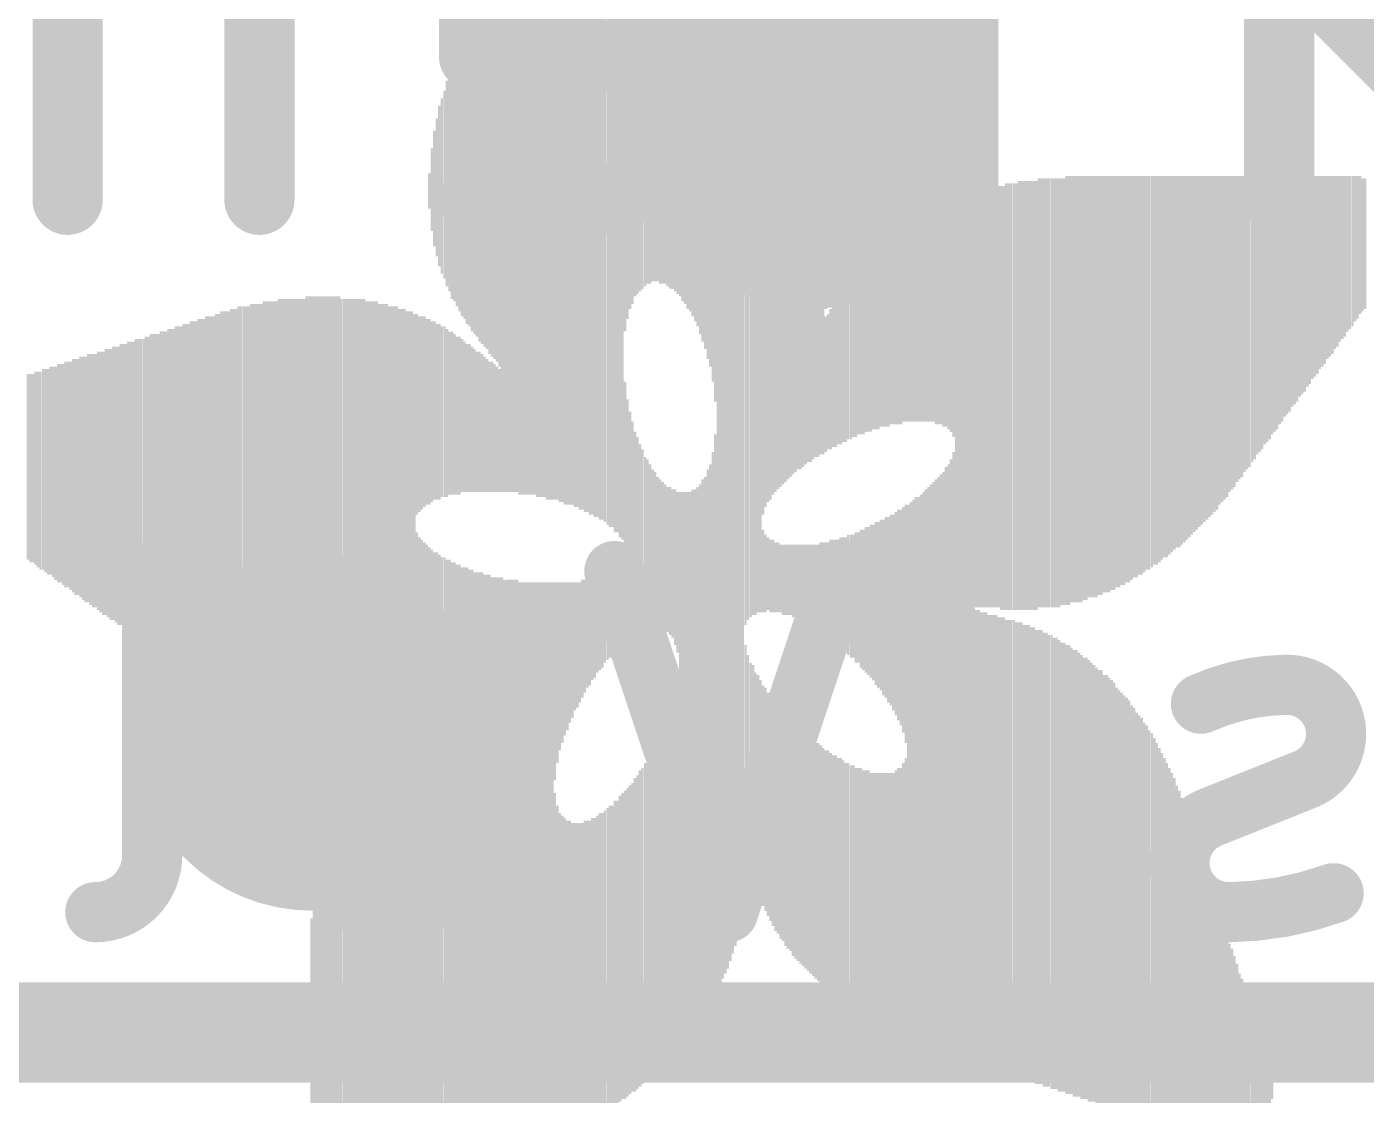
# Model space of a CAD drawing. Extents: x -0.1 to 23, y -0.1 to 23.
# Drawn here: x 15.281 to 18.672, y 10.89 to 13.595 of the extents above; entities that cross this region are included whole.
import ezdxf

# ---------------------------------------------------------------- set-up
doc = ezdxf.new("R2010")
doc.units = 0
for name, color, linetype in [('1', 12, 'CONTINUOUS'), ('16', 5, 'CONTINUOUS'), ('18', 110, 'CONTINUOUS'), ('21', 40, 'CONTINUOUS'), ('22', 6, 'CONTINUOUS')]:
    doc.layers.add(name, color=color, linetype=linetype)

# ---------------------------------------------------------------- blocks, each defined once
blk = doc.blocks.new('RECT')
blk.add_solid([(-0.5, -0.5), (0.5, -0.5), (-0.5, 0.5), (0.5, 0.5)])
blk = doc.blocks.new('ROUNDV')
at = {"const_width": 0.5}
blk.add_lwpolyline([(0, -0.25, 1), (0, 0.25, 1), (0, -0.25)], format="xyb", dxfattribs=at)

msp = doc.modelspace()

# ---------------------------------------------------------------- linework, layer by layer
at = {"layer": '1', "const_width": 0.254}
msp.add_lwpolyline([(11.938, 11.049), (22.733, 11.049)], dxfattribs=at)
at = {"layer": '16'}
for points, const_width in [([(20.32, 12.7), (13.97, 19.05)], 1.27), ([(11.938, 11.049), (22.733, 11.049)], 0.254)]:
    msp.add_lwpolyline(points, dxfattribs=dict(at, const_width=const_width))
at = {"layer": '22'}
for points, const_width in [([(15.8702, 13.1572), (15.8702, 13.8853)], 0.1778), ([(17.6518, 13.1572), (17.6518, 13.8853)], 0.1778), ([(18.4519, 13.1572), (18.4519, 13.8853)], 0.1778), ([(15.3848, 13.7033), (15.3848, 13.1572)], 0.1778), ([(16.4135, 13.6426), (16.4135, 13.5213)], 0.1778), ([(16.8989, 13.3392), (16.8989, 13.6426)], 0.1778), ([(16.4135, 13.5213), (16.8989, 13.5213)], 0.1778), ([(16.4135, 13.1572), (16.7169, 13.1572)], 0.1778), ([(15.5988, 12.2174), (15.5988, 11.4977)], 0.1524), ([(17.0567, 11.3538), (16.7688, 12.2174)], 0.1524), ([(17.3446, 12.2174), (17.0567, 11.3538)], 0.1524), ([(16.0113, 11.7376), (16.0113, 11.5457)], 0.1524), ([(16.3952, 11.5457), (16.3952, 11.7376)], 0.1524), ([(18.2779, 11.5937), (18.5177, 11.6896)], 0.1524)]:
    msp.add_lwpolyline(points, dxfattribs=dict(at, const_width=const_width))
for points, const_width in [([(16.8989, 13.6426, 1), (16.4135, 13.6426)], 0.1778), ([(16.369, 13.6426, 1), (16.4579, 13.6426)], 0.0889), ([(16.8545, 13.6426, 1), (16.9434, 13.6426)], 0.0889), ([(16.4135, 13.5657, 1), (16.4135, 13.4768)], 0.0889), ([(16.8989, 13.4768, 1), (16.8989, 13.5657)], 0.0889), ([(16.369, 13.5213, 1), (16.4579, 13.5213)], 0.0889), ([(16.7169, 13.1572, 0.4142), (16.8989, 13.3392)], 0.1778), ([(16.9434, 13.3392, 1), (16.8545, 13.3392)], 0.0889), ([(16.8545, 13.3392, 1), (16.9434, 13.3392)], 0.0889), ([(16.4135, 13.2017, 1), (16.4135, 13.1128)], 0.0889), ([(16.7169, 13.2017, 1), (16.7169, 13.1128)], 0.0889), ([(16.7169, 13.1128, 1), (16.7169, 13.2017)], 0.0889), ([(15.3403, 13.1572, 1), (15.4292, 13.1572)], 0.0889), ([(15.8258, 13.1572, 1), (15.9147, 13.1572)], 0.0889), ([(17.6073, 13.1572, 1), (17.6962, 13.1572)], 0.0889), ([(18.4074, 13.1572, 1), (18.4963, 13.1572)], 0.0889), ([(15.6369, 12.2174, 1), (15.5607, 12.2174)], 0.0762), ([(16.805, 12.2294, 1), (16.7327, 12.2054)], 0.0762), ([(17.3807, 12.2054, 1), (17.3084, 12.2294)], 0.0762), ([(16.3952, 11.7376, 1), (16.0113, 11.7376)], 0.1524), ([(18.4698, 11.9295, 0.1025), (18.2539, 11.8816)], 0.1524), ([(18.4692, 11.9676, 1), (18.4703, 11.8914)], 0.0762), ([(18.5177, 11.6896, 0.8318), (18.4698, 11.9295)], 0.1524), ([(18.4703, 11.8914, 1), (18.4692, 11.9676)], 0.0762), ([(18.2382, 11.9163, 1), (18.2695, 11.8468)], 0.0762), ([(16.0494, 11.7376, 1), (15.9732, 11.7376)], 0.0762), ([(16.4333, 11.7376, 1), (16.3571, 11.7376)], 0.0762), ([(15.9732, 11.7376, 1), (16.0494, 11.7376)], 0.0762), ([(16.3571, 11.7376, 1), (16.4333, 11.7376)], 0.0762), ([(18.5036, 11.725, 1), (18.5319, 11.6543)], 0.0762), ([(18.5319, 11.6543, 1), (18.5036, 11.725)], 0.0762), ([(18.2779, 11.5937, 0.8318), (18.3258, 11.3538)], 0.1524), ([(18.2637, 11.6291, 1), (18.292, 11.5583)], 0.0762), ([(18.292, 11.5583, 1), (18.2637, 11.6291)], 0.0762), ([(16.0113, 11.5457, 1), (16.3952, 11.5457)], 0.1524), ([(16.0494, 11.5457, 1), (15.9732, 11.5457)], 0.0762), ([(16.4333, 11.5457, 1), (16.3571, 11.5457)], 0.0762), ([(15.4549, 11.3538, 0.4142), (15.5988, 11.4977)], 0.1524), ([(15.6369, 11.4977, 1), (15.5607, 11.4977)], 0.0762), ([(15.9732, 11.5457, 1), (16.0494, 11.5457)], 0.0762), ([(16.3571, 11.5457, 1), (16.4333, 11.5457)], 0.0762), ([(15.5607, 11.4977, 1), (15.6369, 11.4977)], 0.0762), ([(18.3258, 11.3538, 0.083), (18.5897, 11.4018)], 0.1524), ([(18.6026, 11.3659, 1), (18.5768, 11.4376)], 0.0762), ([(15.4549, 11.3919, 1), (15.4549, 11.3157)], 0.0762), ([(18.3253, 11.3919, 1), (18.3264, 11.3157)], 0.0762), ([(18.3264, 11.3157, 1), (18.3253, 11.3919)], 0.0762), ([(17.0205, 11.3658, 1), (17.0928, 11.3418)], 0.0762), ([(17.0205, 11.3418, 1), (17.0928, 11.3658)], 0.0762)]:
    msp.add_lwpolyline(points, format="xyb", dxfattribs=dict(at, const_width=const_width))

# ---------------------------------------------------------------- block references
at = {"layer": '18', "xscale": 0.9064, "yscale": 0.9064}
for p in [(17.272, 13.335), (17.272, 13.335), (16.002, 11.811), (16.002, 11.811)]:
    msp.add_blockref('ROUNDV', p, dxfattribs=at)
at = {"layer": '21', "rotation": 90}
for p, xscale, yscale in [((16.6561, 13.2969), 1.8224, 0.0063), ((16.6624, 13.2969), 1.8224, 0.0064), ((16.6687, 13.2937), 1.8288, 0.0063), ((16.6751, 13.2937), 1.8288, 0.0064), ((16.6815, 13.2906), 1.8351, 0.0063), ((16.6878, 13.2906), 1.8351, 0.0064), ((16.6942, 13.2873), 1.8415, 0.0063), ((16.7005, 13.2873), 1.8415, 0.0064), ((16.7068, 13.2842), 1.8478, 0.0063), ((16.7132, 13.2842), 1.8478, 0.0064), ((16.7196, 13.281), 1.8542, 0.0063), ((16.7259, 13.281), 1.8542, 0.0064), ((16.5925, 13.2906), 1.7717, 0.0063), ((16.5989, 13.2906), 1.7843, 0.0064), ((16.6053, 13.2906), 1.7843, 0.0063), ((16.6116, 13.2938), 1.7907, 0.0064), ((16.618, 13.2969), 1.797, 0.0063), ((16.6243, 13.2969), 1.797, 0.0064), ((16.6306, 13.2937), 1.8034, 0.0063), ((16.637, 13.2969), 1.8098, 0.0064), ((16.6434, 13.2938), 1.8161, 0.0063), ((16.6497, 13.2938), 1.8161, 0.0064), ((16.7323, 13.2747), 1.8542, 0.0063), ((16.7386, 13.2747), 1.8542, 0.0064), ((16.7449, 13.2683), 1.8542, 0.0063), ((16.7513, 13.2652), 1.8605, 0.0064), ((16.7577, 13.2588), 1.8606, 0.0063), ((16.764, 13.2588), 1.8606, 0.0064), ((16.7704, 13.2492), 1.8669, 0.0063), ((16.7767, 13.2461), 1.8606, 0.0064), ((16.5735, 13.2747), 1.7399, 0.0064), ((16.5799, 13.281), 1.7526, 0.0063), ((16.5862, 13.2842), 1.759, 0.0064), ((16.783, 13.2366), 1.8669, 0.0063), ((16.7894, 13.2302), 1.8669, 0.0064), ((16.7958, 13.4906), 1.3335, 0.0063), ((16.8021, 13.5033), 1.2954, 0.0064), ((16.5544, 13.2588), 1.6954, 0.0063), ((16.5608, 13.2683), 1.7145, 0.0064), ((16.5672, 13.2747), 1.7272, 0.0063), ((16.8085, 13.5097), 1.2573, 0.0063), ((16.8148, 13.5128), 1.2382, 0.0064), ((16.8211, 13.5191), 1.2129, 0.0063), ((16.8275, 13.516), 1.1938, 0.0064), ((16.8339, 13.516), 1.1811, 0.0063), ((16.5418, 13.243), 1.6637, 0.0063), ((16.5481, 13.2525), 1.6827, 0.0064), ((16.8402, 13.516), 1.1684, 0.0064), ((16.8466, 13.5128), 1.1494, 0.0063), ((16.8529, 13.5128), 1.1366, 0.0064), ((16.8592, 13.5097), 1.1303, 0.0063), ((16.5354, 13.2334), 1.6446, 0.0064), ((16.8656, 13.5065), 1.1113, 0.0064), ((16.872, 13.5033), 1.1049, 0.0063), ((16.8783, 13.4969), 1.0922, 0.0064), ((16.5227, 13.2175), 1.6002, 0.0064), ((16.5291, 13.2207), 1.6192, 0.0063), ((16.8847, 13.4906), 1.0922, 0.0063), ((16.891, 13.4874), 1.0858, 0.0064), ((16.8973, 13.4811), 1.0731, 0.0063), ((16.9037, 13.4747), 1.0732, 0.0064), ((16.9101, 13.4684), 1.0731, 0.0063), ((16.51, 13.1953), 1.5558, 0.0064), ((16.5163, 13.2048), 1.5748, 0.0063), ((16.9164, 13.462), 1.0604, 0.0064), ((16.9228, 13.4557), 1.0605, 0.0063), ((16.9291, 13.4462), 1.0541, 0.0064), ((16.5037, 13.1858), 1.5367, 0.0063), ((16.9354, 13.4398), 1.0541, 0.0063), ((16.9418, 13.4303), 1.0605, 0.0064), ((16.9482, 13.4207), 1.0541, 0.0063), ((16.9545, 13.4112), 1.0604, 0.0064), ((16.491, 13.1636), 1.4923, 0.0063), ((16.4973, 13.1763), 1.5177, 0.0064), ((16.9609, 13.4017), 1.0541, 0.0063), ((16.9672, 13.3922), 1.0605, 0.0064), ((16.9735, 13.3795), 1.0605, 0.0063), ((16.9799, 13.3699), 1.0668, 0.0064), ((16.4782, 13.3064), 1.143, 0.0063), ((16.4846, 13.1572), 1.4796, 0.0064), ((16.9863, 13.3573), 1.0795, 0.0063), ((16.9926, 13.3414), 1.0859, 0.0064), ((16.999, 13.3287), 1.0985, 0.0063), ((17.0053, 13.3128), 1.1176, 0.0064), ((16.4656, 13.2969), 1.0858, 0.0063), ((16.4719, 13.3001), 1.1049, 0.0064), ((17.0116, 13.2969), 1.124, 0.0063), ((17.018, 13.2747), 1.1557, 0.0064), ((17.0244, 13.2461), 1.2002, 0.0063), ((16.4592, 13.2873), 1.0541, 0.0064), ((17.0307, 12.4968), 2.6734, 0.0064), ((17.0371, 12.4968), 2.6606, 0.0063), ((17.0434, 12.5), 2.6289, 0.0064), ((17.0497, 12.5031), 2.6099, 0.0063), ((16.4465, 13.2779), 0.9969, 0.0064), ((16.4529, 13.2811), 1.0287, 0.0063), ((17.0561, 12.5031), 2.5845, 0.0064), ((17.0625, 12.5095), 2.559, 0.0063), ((17.0688, 12.5159), 2.5337, 0.0064), ((17.0752, 12.5191), 2.5019, 0.0063), ((16.4401, 13.2715), 0.9716, 0.0063), ((17.0815, 12.5286), 2.4701, 0.0064), ((17.0878, 12.5445), 2.4257, 0.0063), ((17.0942, 12.6397), 2.2098, 0.0064), ((17.1006, 12.9096), 1.6573, 0.0063), ((16.4275, 13.2588), 0.9208, 0.0063), ((16.4338, 13.262), 0.9398, 0.0064), ((17.1069, 12.9128), 1.6383, 0.0064), ((17.1133, 12.9096), 1.6193, 0.0063), ((17.1196, 12.9096), 1.6065, 0.0064), ((17.1259, 12.9032), 1.5938, 0.0063), ((16.4148, 13.2461), 0.8572, 0.0063), ((16.4211, 13.2525), 0.8827, 0.0064), ((17.1323, 12.9032), 1.5812, 0.0064), ((17.1387, 12.8969), 1.5685, 0.0063), ((17.145, 13.0175), 1.3144, 0.0064), ((17.1514, 13.0239), 1.2891, 0.0063), ((16.402, 13.2366), 0.8001, 0.0063), ((16.4084, 13.2398), 0.8319, 0.0064), ((17.1577, 13.0239), 1.2637, 0.0064), ((17.164, 13.0239), 1.2509, 0.0063), ((17.1704, 13.0271), 1.2319, 0.0064), ((16.3957, 13.2302), 0.7747, 0.0064), ((17.1768, 13.0239), 1.2129, 0.0063), ((17.1831, 13.0239), 1.2001, 0.0064), ((17.1895, 13.0239), 1.1875, 0.0063), ((17.1958, 13.0207), 1.1684, 0.0064), ((17.2021, 13.0206), 1.1557, 0.0063), ((16.383, 13.2207), 0.7176, 0.0064), ((16.3894, 13.2239), 0.7366, 0.0063), ((17.2085, 13.0175), 1.1366, 0.0064), ((17.2149, 13.0175), 1.124, 0.0063), ((17.2212, 13.0144), 1.1049, 0.0064), ((16.3703, 13.2111), 0.6477, 0.0064), ((16.3767, 13.2144), 0.6795, 0.0063), ((17.2276, 13.0143), 1.0922, 0.0063), ((17.2339, 13.0112), 1.0731, 0.0064), ((17.2402, 13.008), 1.0668, 0.0063), ((16.3576, 13.2017), 0.5905, 0.0064), ((16.3639, 13.208), 0.616, 0.0063), ((17.2466, 13.0048), 1.0478, 0.0064), ((17.253, 13.0048), 1.035, 0.0063), ((17.2593, 13.0016), 1.016, 0.0064), ((17.2657, 12.9953), 1.0033, 0.0063), ((16.3513, 13.1985), 0.5461, 0.0063), ((17.272, 12.9921), 0.9842, 0.0064), ((17.2783, 12.9889), 0.9652, 0.0063), ((17.2847, 12.9858), 0.9589, 0.0064), ((16.3386, 13.1953), 0.4762, 0.0063), ((16.3449, 13.1985), 0.5207, 0.0064), ((17.2911, 12.9794), 0.9334, 0.0063), ((17.2974, 12.9731), 0.9207, 0.0064), ((16.3258, 13.1921), 0.4064, 0.0063), ((16.3322, 13.1921), 0.4445, 0.0064), ((17.3038, 13.1509), 0.5397, 0.0063), ((17.3101, 13.1509), 0.5143, 0.0064), ((16.3195, 13.189), 0.3493, 0.0064), ((17.3164, 13.1477), 0.4826, 0.0063), ((17.3228, 13.1509), 0.4509, 0.0064), ((16.3132, 13.1858), 0.2921, 0.0063), ((17.3292, 13.1509), 0.4127, 0.0063), ((17.3355, 13.1509), 0.3747, 0.0064), ((17.3419, 13.1509), 0.3365, 0.0063), ((17.3482, 13.1477), 0.2921, 0.0064), ((16.3068, 13.1826), 0.2096, 0.0064), ((17.3545, 13.1445), 0.235, 0.0063), ((16.3005, 13.1795), 0.0889, 0.0063), ((17.3609, 13.1445), 0.1588, 0.0064), ((17.7292, 12.6587), 1.0668, 0.0064), ((17.7355, 12.6587), 1.0668, 0.0063), ((17.7419, 12.6587), 1.0668, 0.0064), ((17.7483, 12.6555), 1.0731, 0.0063), ((17.7546, 12.6555), 1.0731, 0.0064), ((17.761, 12.6588), 1.0795, 0.0063), ((17.7673, 12.6588), 1.0795, 0.0064), ((17.7736, 12.6588), 1.0795, 0.0063), ((17.78, 12.6588), 1.0795, 0.0064), ((17.7864, 12.6588), 1.0795, 0.0063), ((17.7927, 12.6619), 1.0858, 0.0064), ((17.7991, 12.6619), 1.0858, 0.0063), ((17.8054, 12.6619), 1.0858, 0.0064), ((17.8117, 12.6619), 1.0858, 0.0063), ((17.8181, 12.6619), 1.0858, 0.0064), ((17.8245, 12.6619), 1.0858, 0.0063), ((17.8308, 12.6619), 1.0858, 0.0064), ((17.8372, 12.6619), 1.0858, 0.0063), ((17.8435, 12.6683), 1.0859, 0.0064), ((17.8498, 12.6683), 1.0859, 0.0063), ((17.8562, 12.6683), 1.0859, 0.0064), ((17.8626, 12.6683), 1.0859, 0.0063), ((17.8689, 12.6683), 1.0859, 0.0064), ((17.8753, 12.6683), 1.0859, 0.0063), ((17.8816, 12.6683), 1.0859, 0.0064), ((17.888, 12.6683), 1.0859, 0.0063), ((17.8943, 12.6683), 1.0859, 0.0064), ((17.9007, 12.6715), 1.0795, 0.0063), ((17.907, 12.6715), 1.0795, 0.0064), ((17.9134, 12.6746), 1.0858, 0.0063), ((17.9197, 12.6746), 1.0858, 0.0064), ((17.9261, 12.6778), 1.0795, 0.0063), ((17.9324, 12.6778), 1.0795, 0.0064), ((17.9388, 12.6778), 1.0795, 0.0063), ((17.9451, 12.6778), 1.0795, 0.0064), ((17.9515, 12.6778), 1.0795, 0.0063), ((17.9578, 12.681), 1.0731, 0.0064), ((17.9642, 12.681), 1.0731, 0.0063), ((17.9705, 12.6841), 1.0668, 0.0064), ((17.9769, 12.6841), 1.0668, 0.0063), ((17.9832, 12.6841), 1.0668, 0.0064), ((17.9896, 12.6841), 1.0668, 0.0063), ((17.9959, 12.6873), 1.0604, 0.0064), ((18.0023, 12.6873), 1.0604, 0.0063), ((18.0086, 12.6905), 1.0541, 0.0064), ((18.015, 12.6905), 1.0541, 0.0063), ((18.0213, 12.6905), 1.0541, 0.0064), ((18.0277, 12.6936), 1.0477, 0.0063), ((18.034, 12.6936), 1.0477, 0.0064), ((18.0404, 12.6968), 1.0414, 0.0063), ((18.0467, 12.6968), 1.0414, 0.0064), ((18.0531, 12.7), 1.035, 0.0063), ((18.0594, 12.7), 1.035, 0.0064), ((18.0658, 12.7032), 1.0287, 0.0063), ((18.0721, 12.7032), 1.0287, 0.0064), ((18.0785, 12.7064), 1.0223, 0.0063), ((18.0848, 12.7095), 1.016, 0.0064), ((18.0912, 12.7095), 1.016, 0.0063), ((18.0975, 12.7127), 1.0096, 0.0064), ((18.1039, 12.7127), 1.0096, 0.0063), ((18.1102, 12.7159), 1.0033, 0.0064), ((18.1166, 12.7191), 0.9969, 0.0063), ((18.1229, 12.7191), 0.9969, 0.0064), ((18.1293, 12.7222), 0.9906, 0.0063), ((18.1356, 12.7254), 0.9842, 0.0064), ((18.142, 12.7254), 0.9842, 0.0063), ((18.1483, 12.7286), 0.9779, 0.0064), ((18.1547, 12.7317), 0.9715, 0.0063), ((18.161, 12.7349), 0.9652, 0.0064), ((18.1674, 12.7349), 0.9652, 0.0063), ((18.1737, 12.7381), 0.9588, 0.0064), ((18.1801, 12.7413), 0.9525, 0.0063), ((18.1864, 12.7445), 0.9461, 0.0064), ((18.1928, 12.7476), 0.9398, 0.0063), ((18.1991, 12.7476), 0.9398, 0.0064), ((18.2055, 12.7508), 0.9334, 0.0063), ((18.2118, 12.754), 0.9271, 0.0064), ((18.2182, 12.7572), 0.9207, 0.0063), ((18.2245, 12.7603), 0.9144, 0.0064), ((18.2309, 12.7635), 0.908, 0.0063), ((18.2372, 12.7667), 0.9017, 0.0064), ((18.2436, 12.7698), 0.8953, 0.0063), ((18.2499, 12.773), 0.889, 0.0064), ((18.2563, 12.7762), 0.8826, 0.0063), ((18.2626, 12.7794), 0.8763, 0.0064), ((18.269, 12.7826), 0.8699, 0.0063), ((18.2753, 12.7857), 0.8636, 0.0064), ((18.2817, 12.7889), 0.8572, 0.0063), ((18.288, 12.7921), 0.8509, 0.0064), ((18.2944, 12.7953), 0.8445, 0.0063), ((18.3007, 12.8016), 0.8318, 0.0064), ((18.3071, 12.8048), 0.8255, 0.0063), ((18.3134, 12.8079), 0.8191, 0.0064), ((18.3198, 12.8111), 0.8128, 0.0063), ((18.3261, 12.8175), 0.8001, 0.0064), ((18.3325, 12.8207), 0.7937, 0.0063), ((18.3388, 12.8238), 0.7874, 0.0064), ((18.3452, 12.8302), 0.7747, 0.0063), ((18.3515, 12.8334), 0.7683, 0.0064), ((18.3578, 12.8365), 0.762, 0.0063), ((18.3642, 12.8429), 0.7493, 0.0064), ((18.3706, 12.846), 0.7429, 0.0063), ((18.3769, 12.8492), 0.7366, 0.0064), ((18.3833, 12.8556), 0.7239, 0.0063), ((18.3896, 12.8588), 0.7175, 0.0064), ((18.3959, 12.8651), 0.7048, 0.0063), ((18.4023, 12.8682), 0.6985, 0.0064), ((18.4087, 12.8715), 0.6921, 0.0063), ((18.415, 12.8778), 0.6794, 0.0064), ((18.4214, 12.881), 0.6731, 0.0063), ((18.4277, 12.8841), 0.6667, 0.0064), ((18.434, 12.8905), 0.654, 0.0063), ((18.4404, 12.8937), 0.6477, 0.0064), ((18.4468, 12.8969), 0.6413, 0.0063), ((18.4531, 12.9032), 0.6286, 0.0064), ((18.4595, 12.9063), 0.6223, 0.0063), ((18.4658, 12.9127), 0.6096, 0.0064), ((18.4721, 12.9159), 0.6032, 0.0063), ((18.4785, 12.9191), 0.5969, 0.0064), ((18.4849, 12.9254), 0.5842, 0.0063), ((18.4912, 12.9286), 0.5778, 0.0064), ((18.4976, 12.9318), 0.5715, 0.0063), ((18.5039, 12.9381), 0.5588, 0.0064), ((18.5102, 12.9413), 0.5524, 0.0063), ((18.5166, 12.9444), 0.5461, 0.0064), ((18.523, 12.9508), 0.5334, 0.0063), ((18.5293, 12.954), 0.527, 0.0064), ((18.5357, 12.9604), 0.5143, 0.0063), ((18.542, 12.9635), 0.508, 0.0064), ((18.5483, 12.9667), 0.5016, 0.0063), ((18.5547, 12.9731), 0.4889, 0.0064), ((18.5611, 12.9762), 0.4826, 0.0063), ((18.5674, 12.9794), 0.4762, 0.0064), ((18.5738, 12.9858), 0.4635, 0.0063), ((18.5801, 12.9889), 0.4572, 0.0064), ((18.5864, 12.9921), 0.4508, 0.0063), ((18.5928, 12.9985), 0.4381, 0.0064), ((18.5992, 13.0016), 0.4318, 0.0063), ((18.6055, 13.008), 0.4191, 0.0064), ((18.6119, 13.0112), 0.4127, 0.0063), ((18.6182, 13.0143), 0.4064, 0.0064), ((18.6245, 13.0206), 0.3937, 0.0063), ((18.6309, 13.0239), 0.3873, 0.0064), ((18.6373, 13.027), 0.381, 0.0063), ((18.6436, 13.0334), 0.3683, 0.0064), ((18.65, 13.0366), 0.3619, 0.0063), ((18.6563, 13.0429), 0.3492, 0.0064), ((18.6626, 13.0429), 0.3366, 0.0063), ((18.669, 13.0461), 0.3302, 0.0064), ((17.634, 12.0746), 2.1717, 0.0063), ((17.6403, 12.0746), 2.1717, 0.0064), ((17.6467, 12.0745), 2.1844, 0.0063), ((17.653, 12.0745), 2.1844, 0.0064), ((17.6593, 12.0745), 2.1844, 0.0063), ((17.6657, 12.0746), 2.1971, 0.0064), ((17.6721, 12.0746), 2.1971, 0.0063), ((17.6784, 12.0746), 2.1971, 0.0064), ((17.6848, 12.6524), 1.0541, 0.0063), ((17.6911, 12.6524), 1.0541, 0.0064), ((17.6974, 12.6524), 1.0541, 0.0063), ((17.7038, 12.6524), 1.0541, 0.0064), ((17.7102, 12.6555), 1.0605, 0.0063), ((17.7165, 12.6555), 1.0605, 0.0064), ((17.7229, 12.6555), 1.0605, 0.0063), ((17.5641, 12.8619), 0.5334, 0.0064), ((17.5705, 12.8619), 0.5334, 0.0063), ((17.5768, 12.8651), 0.5398, 0.0064), ((17.5831, 12.862), 0.5461, 0.0063), ((17.5895, 12.8651), 0.5524, 0.0064), ((17.5959, 12.8651), 0.5524, 0.0063), ((17.6022, 12.8651), 0.5652, 0.0064), ((17.6086, 12.8651), 0.5652, 0.0063), ((17.6149, 12.8651), 0.5778, 0.0064), ((17.6212, 12.8619), 0.5842, 0.0063), ((17.6276, 12.8556), 0.5969, 0.0064), ((17.5006, 12.8429), 0.4953, 0.0064), ((17.5069, 12.846), 0.5017, 0.0063), ((17.5133, 12.846), 0.5017, 0.0064), ((17.5197, 12.8492), 0.508, 0.0063), ((17.526, 12.8492), 0.508, 0.0064), ((17.5324, 12.8524), 0.5144, 0.0063), ((17.5387, 12.8556), 0.5207, 0.0064), ((17.545, 12.8556), 0.5207, 0.0063), ((17.5514, 12.8588), 0.5271, 0.0064), ((17.5578, 12.8588), 0.5271, 0.0063), ((17.4625, 12.8207), 0.4763, 0.0064), ((17.4688, 12.827), 0.4762, 0.0063), ((17.4752, 12.8302), 0.4826, 0.0064), ((17.4816, 12.8334), 0.4889, 0.0063), ((17.4879, 12.8334), 0.4889, 0.0064), ((17.4943, 12.8366), 0.4953, 0.0063), ((17.4244, 12.8016), 0.4508, 0.0064), ((17.4307, 12.8048), 0.4572, 0.0063), ((17.4371, 12.8079), 0.4635, 0.0064), ((17.4435, 12.8143), 0.4636, 0.0063), ((17.4498, 12.8175), 0.4699, 0.0064), ((17.4562, 12.8175), 0.4699, 0.0063), ((17.3926, 12.7762), 0.4254, 0.0063), ((17.399, 12.7794), 0.4318, 0.0064), ((17.4054, 12.7889), 0.4382, 0.0063), ((17.4117, 12.7921), 0.4445, 0.0064), ((17.4181, 12.7953), 0.4509, 0.0063), ((17.3673, 12.754), 0.4064, 0.0063), ((17.3736, 12.7603), 0.4064, 0.0064), ((17.38, 12.7667), 0.4191, 0.0063), ((17.3863, 12.7731), 0.4191, 0.0064), ((17.3482, 12.7381), 0.3874, 0.0064), ((17.3545, 12.7413), 0.3937, 0.0063), ((17.3609, 12.7477), 0.3937, 0.0064), ((15.8178, 12.392), 0.9906, 0.0063), ((15.8242, 12.3889), 0.9969, 0.0064), ((15.8306, 12.3889), 0.9969, 0.0063), ((15.8369, 12.3889), 0.9969, 0.0064), ((15.8433, 12.3857), 1.0033, 0.0063), ((15.8496, 12.3889), 1.0097, 0.0064), ((15.8559, 12.3889), 1.0097, 0.0063), ((15.8623, 12.3857), 1.016, 0.0064), ((15.8687, 12.3857), 1.016, 0.0063), ((15.875, 12.3857), 1.016, 0.0064), ((15.8814, 12.3857), 1.0287, 0.0063), ((15.8877, 12.3857), 1.0287, 0.0064), ((15.8941, 12.3857), 1.0287, 0.0063), ((15.9004, 12.3825), 1.035, 0.0064), ((15.9068, 12.3825), 1.035, 0.0063), ((15.9131, 12.3825), 1.035, 0.0064), ((15.9195, 12.3857), 1.0414, 0.0063), ((15.9258, 12.3825), 1.0478, 0.0064), ((15.9322, 12.3825), 1.0478, 0.0063), ((15.9385, 12.3825), 1.0478, 0.0064), ((15.9449, 12.3825), 1.0478, 0.0063), ((15.9512, 12.3825), 1.0478, 0.0064), ((15.9576, 12.3794), 1.0541, 0.0063), ((15.9639, 12.3794), 1.0541, 0.0064), ((15.9703, 12.3794), 1.0541, 0.0063), ((15.9766, 12.3794), 1.0541, 0.0064), ((15.983, 12.3794), 1.0541, 0.0063), ((15.9893, 12.3793), 1.0668, 0.0064), ((15.9957, 12.3793), 1.0668, 0.0063), ((16.002, 12.3793), 1.0668, 0.0064), ((16.0084, 12.3793), 1.0668, 0.0063), ((16.0147, 12.3793), 1.0668, 0.0064), ((16.0211, 12.3793), 1.0668, 0.0063), ((16.0274, 12.3793), 1.0668, 0.0064), ((16.0338, 12.3793), 1.0668, 0.0063), ((16.0401, 12.3793), 1.0668, 0.0064), ((16.0465, 12.3793), 1.0668, 0.0063), ((16.0528, 12.3793), 1.0668, 0.0064), ((16.0592, 12.3793), 1.0668, 0.0063), ((16.0655, 12.3793), 1.0668, 0.0064), ((16.0719, 12.3793), 1.0668, 0.0063), ((16.0782, 12.3762), 1.0605, 0.0064), ((16.0846, 12.3762), 1.0605, 0.0063), ((16.0909, 12.3762), 1.0605, 0.0064), ((16.0973, 12.3762), 1.0605, 0.0063), ((16.1036, 12.3762), 1.0605, 0.0064), ((16.11, 12.3762), 1.0605, 0.0063), ((16.1163, 12.3762), 1.0605, 0.0064), ((16.1227, 12.3762), 1.0605, 0.0063), ((16.129, 12.3762), 1.0605, 0.0064), ((16.1354, 12.3762), 1.0605, 0.0063), ((16.1417, 12.373), 1.0541, 0.0064), ((16.1481, 12.3762), 1.0477, 0.0063), ((16.1544, 12.3762), 1.0477, 0.0064), ((16.1608, 12.3762), 1.0477, 0.0063), ((16.1671, 12.3762), 1.0477, 0.0064), ((16.1735, 12.373), 1.0414, 0.0063), ((16.1798, 12.3762), 1.0351, 0.0064), ((16.1862, 12.3762), 1.0351, 0.0063), ((16.1925, 12.3762), 1.0351, 0.0064), ((16.1989, 12.373), 1.0287, 0.0063), ((16.2052, 12.3762), 1.0223, 0.0064), ((16.2115, 12.3762), 1.0223, 0.0063), ((16.2179, 12.3762), 1.0223, 0.0064), ((17.3228, 12.7127), 0.362, 0.0064), ((17.3292, 12.7159), 0.3683, 0.0063), ((17.3355, 12.7254), 0.3746, 0.0064), ((17.3419, 12.7286), 0.381, 0.0063), ((15.7163, 12.3984), 0.9144, 0.0063), ((15.7226, 12.3984), 0.9144, 0.0064), ((15.729, 12.3952), 0.9208, 0.0063), ((15.7353, 12.3984), 0.9271, 0.0064), ((15.7416, 12.3952), 0.9334, 0.0063), ((15.748, 12.3952), 0.9334, 0.0064), ((15.7544, 12.392), 0.9398, 0.0063), ((15.7607, 12.3952), 0.9462, 0.0064), ((15.7671, 12.3921), 0.9525, 0.0063), ((15.7734, 12.3952), 0.9588, 0.0064), ((15.7797, 12.392), 0.9652, 0.0063), ((15.7861, 12.392), 0.9652, 0.0064), ((15.7925, 12.3889), 0.9715, 0.0063), ((15.7988, 12.3921), 0.9779, 0.0064), ((15.8052, 12.3921), 0.9779, 0.0063), ((15.8115, 12.3889), 0.9843, 0.0064), ((16.2243, 12.373), 1.016, 0.0063), ((16.2306, 12.3762), 1.0097, 0.0064), ((16.237, 12.3762), 1.0097, 0.0063), ((16.2433, 12.373), 1.0033, 0.0064), ((16.2496, 12.3762), 0.9969, 0.0063), ((16.256, 12.3762), 0.9969, 0.0064), ((16.2624, 12.373), 0.9906, 0.0063), ((16.2687, 12.6143), 0.508, 0.0064), ((16.2751, 12.6143), 0.4953, 0.0063), ((16.2814, 12.6174), 0.4889, 0.0064), ((16.2877, 12.6206), 0.4826, 0.0063), ((16.2941, 12.6207), 0.4699, 0.0064), ((16.3005, 12.6207), 0.4699, 0.0063), ((17.3038, 12.6905), 0.3429, 0.0063), ((17.3101, 12.6969), 0.3429, 0.0064), ((17.3164, 12.7032), 0.3556, 0.0063), ((15.621, 12.4143), 0.8191, 0.0064), ((15.6274, 12.4111), 0.8255, 0.0063), ((15.6337, 12.4079), 0.8318, 0.0064), ((15.6401, 12.4111), 0.8382, 0.0063), ((15.6464, 12.4079), 0.8446, 0.0064), ((15.6528, 12.4047), 0.8509, 0.0063), ((15.6591, 12.4079), 0.8572, 0.0064), ((15.6654, 12.4047), 0.8636, 0.0063), ((15.6718, 12.4047), 0.8636, 0.0064), ((15.6782, 12.4047), 0.8763, 0.0063), ((15.6845, 12.4016), 0.8827, 0.0064), ((15.6909, 12.4016), 0.8827, 0.0063), ((15.6972, 12.4016), 0.8953, 0.0064), ((15.7035, 12.3984), 0.9017, 0.0063), ((15.7099, 12.3984), 0.9017, 0.0064), ((16.3068, 12.6206), 0.4572, 0.0064), ((16.3132, 12.6238), 0.4508, 0.0063), ((16.3195, 12.6207), 0.4445, 0.0064), ((16.3258, 12.6207), 0.4445, 0.0063), ((16.3322, 12.6206), 0.4318, 0.0064), ((16.3386, 12.6206), 0.4318, 0.0063), ((16.3449, 12.6174), 0.4255, 0.0064), ((16.3513, 12.6174), 0.4127, 0.0063), ((16.3576, 12.6174), 0.4127, 0.0064), ((15.5004, 12.4397), 0.6921, 0.0063), ((15.5067, 12.4365), 0.6985, 0.0064), ((15.5131, 12.4333), 0.7048, 0.0063), ((15.5194, 12.4365), 0.7112, 0.0064), ((15.5258, 12.4333), 0.7176, 0.0063), ((15.5321, 12.4302), 0.7239, 0.0064), ((15.5385, 12.4301), 0.7366, 0.0063), ((15.5448, 12.4301), 0.7366, 0.0064), ((15.5512, 12.4269), 0.7429, 0.0063), ((15.5575, 12.4269), 0.7557, 0.0064), ((15.5639, 12.4238), 0.762, 0.0063), ((15.5702, 12.4238), 0.762, 0.0064), ((15.5766, 12.4206), 0.7684, 0.0063), ((15.5829, 12.4206), 0.781, 0.0064), ((15.5893, 12.4206), 0.781, 0.0063), ((15.5956, 12.4206), 0.7938, 0.0064), ((15.602, 12.4175), 0.8001, 0.0063), ((15.6083, 12.4143), 0.8065, 0.0064), ((15.6147, 12.4143), 0.8065, 0.0063), ((16.3639, 12.6143), 0.4064, 0.0063), ((16.3703, 12.6111), 0.4, 0.0064), ((16.3767, 12.6111), 0.4, 0.0063), ((16.383, 12.6111), 0.3874, 0.0064), ((16.3894, 12.6079), 0.381, 0.0063), ((16.3957, 12.6048), 0.3747, 0.0064), ((16.402, 12.6048), 0.3747, 0.0063), ((16.4084, 12.6016), 0.3683, 0.0064), ((15.3988, 12.4587), 0.5906, 0.0063), ((15.4051, 12.4556), 0.5969, 0.0064), ((15.4115, 12.4556), 0.5969, 0.0063), ((15.4178, 12.4555), 0.6096, 0.0064), ((15.4242, 12.4524), 0.6159, 0.0063), ((15.4305, 12.4492), 0.6223, 0.0064), ((15.4369, 12.4524), 0.6287, 0.0063), ((15.4432, 12.4492), 0.635, 0.0064), ((15.4496, 12.446), 0.6414, 0.0063), ((15.4559, 12.446), 0.6414, 0.0064), ((15.4623, 12.446), 0.654, 0.0063), ((15.4686, 12.4428), 0.6604, 0.0064), ((15.475, 12.4397), 0.6667, 0.0063), ((15.4813, 12.4428), 0.6731, 0.0064), ((15.4877, 12.4397), 0.6795, 0.0063), ((15.494, 12.4365), 0.6858, 0.0064), ((16.4148, 12.5984), 0.362, 0.0063), ((16.4211, 12.5952), 0.3556, 0.0064), ((16.4275, 12.5952), 0.3556, 0.0063), ((16.4338, 12.5921), 0.3493, 0.0064), ((16.4401, 12.5889), 0.3429, 0.0063), ((16.4465, 12.5857), 0.3366, 0.0064), ((15.2908, 12.4778), 0.4763, 0.0064), ((15.2972, 12.4778), 0.4763, 0.0063), ((15.3035, 12.4778), 0.4889, 0.0064), ((15.3099, 12.4746), 0.4953, 0.0063), ((15.3162, 12.4714), 0.5016, 0.0064), ((15.3226, 12.4746), 0.508, 0.0063), ((15.3289, 12.4714), 0.5144, 0.0064), ((15.3353, 12.4683), 0.5207, 0.0063), ((15.3416, 12.4714), 0.527, 0.0064), ((15.348, 12.4682), 0.5334, 0.0063), ((15.3543, 12.465), 0.5397, 0.0064), ((15.3607, 12.465), 0.5525, 0.0063), ((15.367, 12.465), 0.5525, 0.0064), ((15.3734, 12.4619), 0.5588, 0.0063), ((15.3797, 12.4619), 0.5715, 0.0064), ((15.3861, 12.4619), 0.5715, 0.0063), ((15.3924, 12.4587), 0.5778, 0.0064), ((16.4529, 12.5825), 0.3302, 0.0063), ((16.4592, 12.5825), 0.3302, 0.0064), ((16.4656, 12.5793), 0.3239, 0.0063), ((16.4719, 12.5762), 0.3175, 0.0064), ((16.4782, 12.573), 0.3112, 0.0063), ((15.2845, 12.4809), 0.4699, 0.0063), ((16.7958, 12.4841), 0.4254, 0.0063), ((16.8021, 12.3444), 0.616, 0.0064), ((16.8085, 12.3317), 0.5778, 0.0063), ((16.8148, 12.3222), 0.5461, 0.0064), ((16.8211, 12.3127), 0.5143, 0.0063), ((16.8275, 12.3063), 0.5016, 0.0064), ((17.0244, 11.8523), 1.4224, 0.0063), ((16.8339, 12.3), 0.4763, 0.0063), ((16.8402, 12.2936), 0.4636, 0.0064), ((17.018, 11.8269), 1.3843, 0.0064), ((17.6276, 11.7538), 1.5303, 0.0064), ((16.8466, 12.2873), 0.4381, 0.0063), ((16.8529, 12.2841), 0.4318, 0.0064), ((16.8592, 12.2778), 0.4191, 0.0063), ((17.0116, 11.8047), 1.3653, 0.0063), ((17.6086, 11.738), 1.4859, 0.0063), ((17.6149, 11.7412), 1.4923, 0.0064), ((17.6212, 11.7475), 1.505, 0.0063), ((16.8656, 12.2714), 0.4064, 0.0064), ((16.872, 12.2682), 0.4, 0.0063), ((16.8783, 12.2619), 0.3873, 0.0064), ((16.8847, 12.2587), 0.381, 0.0063), ((16.9926, 11.7698), 1.3589, 0.0064), ((16.999, 11.7793), 1.3525, 0.0063), ((17.0053, 11.7919), 1.3653, 0.0064), ((17.5831, 11.7285), 1.4415, 0.0063), ((17.5895, 11.7285), 1.4541, 0.0064), ((17.5959, 11.7317), 1.4605, 0.0063), ((17.6022, 11.7316), 1.4732, 0.0064), ((16.891, 12.2555), 0.3746, 0.0064), ((16.8973, 12.2492), 0.3747, 0.0063), ((16.9037, 12.246), 0.3683, 0.0064), ((16.9101, 12.2428), 0.3746, 0.0063), ((16.9164, 12.2365), 0.3747, 0.0064), ((16.9228, 12.227), 0.3937, 0.0063), ((16.9291, 12.2142), 0.4064, 0.0064), ((16.9354, 11.7157), 1.4033, 0.0063), ((16.9418, 11.7189), 1.397, 0.0064), ((16.9482, 11.7253), 1.3843, 0.0063), ((16.9545, 11.7285), 1.3779, 0.0064), ((16.9609, 11.7316), 1.3716, 0.0063), ((16.9672, 11.738), 1.3716, 0.0064), ((16.9735, 11.7444), 1.3589, 0.0063), ((16.9799, 11.7507), 1.3589, 0.0064), ((16.9863, 11.7602), 1.3526, 0.0063), ((17.545, 11.7157), 1.3907, 0.0063), ((17.5514, 11.7157), 1.4033, 0.0064), ((17.5578, 11.719), 1.4097, 0.0063), ((17.5641, 11.7189), 1.4224, 0.0064), ((17.5705, 11.7221), 1.4288, 0.0063), ((17.5768, 11.7253), 1.4351, 0.0064), ((17.5006, 12.0936), 0.5715, 0.0064), ((17.5069, 12.0841), 0.6033, 0.0063), ((17.5133, 11.7094), 1.3526, 0.0064), ((17.5197, 11.7094), 1.3652, 0.0063), ((17.526, 11.7126), 1.3716, 0.0064), ((17.5324, 11.7126), 1.3843, 0.0063), ((17.5387, 11.7126), 1.3843, 0.0064), ((17.4435, 12.1317), 0.4318, 0.0063), ((17.4498, 12.1254), 0.4445, 0.0064), ((17.4562, 12.1253), 0.4572, 0.0063), ((17.4625, 12.1189), 0.4699, 0.0064), ((17.4688, 12.119), 0.4826, 0.0063), ((17.4752, 12.1127), 0.4953, 0.0064), ((17.4816, 12.1095), 0.5143, 0.0063), ((17.4879, 12.1063), 0.5334, 0.0064), ((17.4943, 12.0999), 0.5461, 0.0063), ((16.2687, 12.0999), 0.4318, 0.0064), ((17.145, 12.2174), 0.2096, 0.0064), ((17.1514, 12.2111), 0.1969, 0.0063), ((17.3609, 12.1571), 0.3048, 0.0064), ((17.3673, 12.1539), 0.3112, 0.0063), ((17.3736, 12.1539), 0.3112, 0.0064), ((17.38, 12.1507), 0.3302, 0.0063), ((17.3863, 12.1507), 0.3302, 0.0064), ((17.3926, 12.1476), 0.3493, 0.0063), ((17.399, 12.1444), 0.3556, 0.0064), ((17.4054, 12.1444), 0.3683, 0.0063), ((17.4117, 12.1412), 0.3746, 0.0064), ((17.4181, 12.1412), 0.3874, 0.0063), ((17.4244, 12.138), 0.3937, 0.0064), ((17.4307, 12.1349), 0.4127, 0.0063), ((17.4371, 12.1317), 0.4191, 0.0064), ((16.2751, 12.0936), 0.4191, 0.0063), ((16.2814, 12.0936), 0.4064, 0.0064), ((16.2877, 12.0904), 0.4, 0.0063), ((16.2941, 12.0873), 0.3937, 0.0064), ((16.3005, 12.0872), 0.381, 0.0063), ((17.1577, 12.2111), 0.1841, 0.0064), ((17.164, 12.2047), 0.1842, 0.0063), ((17.1704, 12.2047), 0.1842, 0.0064), ((17.1768, 12.2015), 0.1778, 0.0063), ((17.1831, 12.2015), 0.1778, 0.0064), ((17.1895, 12.1984), 0.1715, 0.0063), ((17.1958, 12.1952), 0.1778, 0.0064), ((17.2021, 12.1952), 0.1778, 0.0063), ((17.2085, 12.1952), 0.1778, 0.0064), ((17.2149, 12.1952), 0.1778, 0.0063), ((17.2212, 12.192), 0.1842, 0.0064), ((17.2276, 12.192), 0.1842, 0.0063), ((17.2339, 12.1889), 0.1905, 0.0064), ((17.2402, 12.1889), 0.1905, 0.0063), ((17.2466, 12.1857), 0.1969, 0.0064), ((17.253, 12.1857), 0.1969, 0.0063), ((17.2593, 12.1825), 0.2032, 0.0064), ((17.2657, 12.1825), 0.2032, 0.0063), ((17.272, 12.1793), 0.2096, 0.0064), ((17.2783, 12.1761), 0.2159, 0.0063), ((17.2847, 12.1761), 0.2159, 0.0064), ((17.2911, 12.1761), 0.2286, 0.0063), ((17.2974, 12.173), 0.2349, 0.0064), ((17.3038, 12.173), 0.2349, 0.0063), ((17.3101, 12.1698), 0.2413, 0.0064), ((17.3164, 12.1698), 0.254, 0.0063), ((17.3228, 12.1666), 0.2604, 0.0064), ((17.3292, 12.1666), 0.2604, 0.0063), ((17.3355, 12.1635), 0.2667, 0.0064), ((17.3419, 12.1634), 0.2794, 0.0063), ((17.3482, 12.1603), 0.2857, 0.0064), ((17.3545, 12.157), 0.2921, 0.0063), ((16.3068, 12.0841), 0.3747, 0.0064), ((16.3132, 12.0808), 0.3683, 0.0063), ((16.3195, 12.0841), 0.3619, 0.0064), ((16.3258, 12.0809), 0.3556, 0.0063), ((16.3322, 12.0777), 0.3492, 0.0064), ((16.3386, 12.0808), 0.3429, 0.0063), ((16.3449, 12.0777), 0.3366, 0.0064), ((16.3513, 12.0809), 0.3302, 0.0063), ((16.7894, 12.138), 0.2159, 0.0064), ((16.7958, 12.1507), 0.2286, 0.0063), ((16.3576, 11.4014), 1.6764, 0.0064), ((16.3639, 11.4014), 1.6764, 0.0063), ((16.3703, 11.4015), 1.6637, 0.0064), ((16.3767, 11.4046), 1.6574, 0.0063), ((16.383, 11.4046), 1.6446, 0.0064), ((16.3894, 11.4046), 1.6446, 0.0063), ((16.3957, 11.4078), 1.6383, 0.0064), ((16.402, 11.4078), 1.6256, 0.0063), ((16.4084, 11.4078), 1.6256, 0.0064), ((16.4148, 11.4078), 1.6129, 0.0063), ((16.4211, 11.4109), 1.6065, 0.0064), ((16.4275, 11.4141), 1.6002, 0.0063), ((16.4338, 11.4141), 1.6002, 0.0064), ((16.4401, 11.4142), 1.5875, 0.0063), ((16.4465, 11.4173), 1.5812, 0.0064), ((16.4529, 11.4205), 1.5748, 0.0063), ((16.7386, 12.0904), 0.235, 0.0064), ((16.7449, 12.0968), 0.2223, 0.0063), ((16.7513, 12.1031), 0.2222, 0.0064), ((16.7577, 12.1063), 0.2159, 0.0063), ((16.764, 12.1127), 0.2159, 0.0064), ((16.7704, 12.1158), 0.2096, 0.0063), ((16.7767, 12.1222), 0.2095, 0.0064), ((16.783, 12.1285), 0.2096, 0.0063), ((16.4592, 11.4173), 1.5684, 0.0064), ((16.4656, 11.4205), 1.5621, 0.0063), ((16.4719, 11.4237), 1.5557, 0.0064), ((16.4782, 11.4268), 1.5494, 0.0063), ((16.4846, 11.4268), 1.5494, 0.0064), ((16.491, 11.4268), 1.5367, 0.0063), ((16.4973, 11.43), 1.5304, 0.0064), ((16.5037, 11.4332), 1.524, 0.0063), ((16.51, 11.4332), 1.524, 0.0064), ((16.5163, 11.4364), 1.5177, 0.0063), ((16.5227, 11.4396), 1.5113, 0.0064), ((16.5291, 11.4395), 1.4986, 0.0063), ((16.5354, 11.4395), 1.4986, 0.0064), ((16.5418, 11.4427), 1.4922, 0.0063), ((16.5481, 11.4459), 1.4859, 0.0064), ((16.5544, 11.4459), 1.4859, 0.0063), ((16.5608, 11.449), 1.4795, 0.0064), ((16.5672, 11.4522), 1.4732, 0.0063), ((16.5735, 11.4554), 1.4668, 0.0064), ((16.5799, 11.4554), 1.4668, 0.0063), ((16.5862, 11.4586), 1.4605, 0.0064), ((16.5925, 11.4618), 1.4541, 0.0063), ((16.5989, 11.4649), 1.4478, 0.0064), ((16.6053, 11.4649), 1.4478, 0.0063), ((16.6116, 11.4681), 1.4414, 0.0064), ((16.618, 11.938), 0.5016, 0.0063), ((16.6243, 11.9602), 0.4572, 0.0064), ((16.6306, 11.9761), 0.4254, 0.0063), ((16.637, 11.9856), 0.4064, 0.0064), ((16.6434, 11.9952), 0.3873, 0.0063), ((16.6497, 12.0015), 0.3746, 0.0064), ((16.6561, 12.011), 0.3556, 0.0063), ((16.6624, 12.0174), 0.3429, 0.0064), ((16.6687, 12.0269), 0.3238, 0.0063), ((16.6751, 12.0301), 0.3175, 0.0064), ((16.6815, 12.0364), 0.3048, 0.0063), ((16.6878, 12.046), 0.2985, 0.0064), ((16.6942, 12.0523), 0.2858, 0.0063), ((16.7005, 12.0587), 0.2731, 0.0064), ((16.7068, 12.0618), 0.2667, 0.0063), ((16.7132, 12.0714), 0.2603, 0.0064), ((16.7196, 12.0745), 0.254, 0.0063), ((16.7259, 12.0808), 0.2413, 0.0064), ((16.7323, 12.0841), 0.2349, 0.0063), ((17.6848, 11.5443), 1.1494, 0.0063), ((17.6911, 11.5443), 1.1494, 0.0064), ((17.6974, 11.5411), 1.143, 0.0063), ((17.7038, 11.538), 1.1493, 0.0064), ((17.7102, 11.538), 1.1493, 0.0063), ((17.7165, 11.5348), 1.143, 0.0064), ((17.7229, 11.5316), 1.1494, 0.0063), ((17.7292, 11.5316), 1.1494, 0.0064), ((17.7355, 11.5316), 1.1494, 0.0063), ((17.7419, 11.5252), 1.1493, 0.0064), ((17.7483, 11.5252), 1.1493, 0.0063), ((17.7546, 11.5252), 1.1493, 0.0064), ((17.761, 11.5189), 1.1494, 0.0063), ((17.7673, 11.5189), 1.1494, 0.0064), ((17.7736, 11.5189), 1.1494, 0.0063), ((17.78, 11.5158), 1.1557, 0.0064), ((17.7864, 11.5126), 1.1493, 0.0063), ((17.7927, 11.5126), 1.1493, 0.0064), ((17.7991, 11.5094), 1.1557, 0.0063), ((17.8054, 11.5062), 1.1494, 0.0064), ((17.8117, 11.5062), 1.1494, 0.0063), ((17.8181, 11.503), 1.1557, 0.0064), ((17.8245, 11.4999), 1.1493, 0.0063), ((17.8308, 11.4999), 1.1493, 0.0064), ((17.8372, 11.4935), 1.1494, 0.0063), ((17.8435, 11.4935), 1.1494, 0.0064), ((17.8498, 11.4935), 1.1494, 0.0063), ((17.8562, 11.4871), 1.1493, 0.0064), ((17.8626, 11.4871), 1.1493, 0.0063), ((17.8689, 11.484), 1.143, 0.0064), ((17.8753, 11.4808), 1.1494, 0.0063), ((17.8816, 11.4776), 1.143, 0.0064), ((17.888, 11.4776), 1.143, 0.0063), ((17.8943, 11.4713), 1.143, 0.0064), ((17.1006, 11.7698), 0.5207, 0.0063), ((17.1069, 11.7475), 0.5144, 0.0064), ((17.9007, 11.4681), 1.1366, 0.0063), ((17.907, 11.4681), 1.1366, 0.0064), ((17.9134, 11.4618), 1.1367, 0.0063), ((17.9197, 11.4618), 1.1367, 0.0064), ((17.9261, 11.4586), 1.1303, 0.0063), ((17.9324, 11.4523), 1.1303, 0.0064), ((17.9388, 11.4523), 1.1303, 0.0063), ((17.9451, 11.449), 1.1239, 0.0064), ((17.9515, 11.4427), 1.124, 0.0063), ((17.1133, 11.7253), 0.5207, 0.0063), ((17.1196, 11.7126), 0.5334, 0.0064), ((17.9578, 11.4395), 1.1176, 0.0064), ((17.9642, 11.4395), 1.1176, 0.0063), ((17.9705, 11.4332), 1.1176, 0.0064), ((17.9769, 11.43), 1.1112, 0.0063), ((17.9832, 11.4268), 1.1049, 0.0064), ((17.9896, 11.4205), 1.1049, 0.0063), ((16.9291, 11.4776), 0.9398, 0.0064), ((17.1259, 11.6935), 0.5334, 0.0063), ((17.1323, 11.6776), 0.5525, 0.0064), ((17.1387, 11.665), 0.5525, 0.0063), ((17.9959, 11.4173), 1.0986, 0.0064), ((18.0023, 11.4173), 1.0986, 0.0063), ((18.0086, 11.4109), 1.0859, 0.0064), ((18.015, 11.4078), 1.0922, 0.0063), ((18.0213, 11.4046), 1.0858, 0.0064), ((18.0277, 11.3983), 1.0859, 0.0063), ((16.3449, 11.2268), 1.3526, 0.0064), ((16.3513, 11.2332), 1.3525, 0.0063), ((16.9228, 11.4586), 0.9144, 0.0063), ((17.145, 11.6491), 0.5588, 0.0064), ((17.1514, 11.6395), 0.5651, 0.0063), ((17.1577, 11.6269), 0.5651, 0.0064), ((17.164, 11.6174), 0.5715, 0.0063), ((18.034, 11.3951), 1.0795, 0.0064), ((18.0404, 11.3887), 1.0668, 0.0063), ((18.0467, 11.3856), 1.0605, 0.0064), ((18.0531, 11.3792), 1.0604, 0.0063), ((18.0594, 11.3761), 1.0541, 0.0064), ((16.2941, 11.1919), 1.3589, 0.0064), ((16.3005, 11.1951), 1.3525, 0.0063), ((16.3068, 11.2014), 1.3526, 0.0064), ((16.3132, 11.2046), 1.3589, 0.0063), ((16.3195, 11.2078), 1.3525, 0.0064), ((16.3258, 11.2141), 1.3526, 0.0063), ((16.3322, 11.2205), 1.3525, 0.0064), ((16.3386, 11.2205), 1.3525, 0.0063), ((16.9164, 11.4395), 0.889, 0.0064), ((17.1704, 11.6078), 0.5778, 0.0064), ((17.1768, 11.5951), 0.5778, 0.0063), ((17.1831, 11.5888), 0.5779, 0.0064), ((17.1895, 11.5792), 0.5842, 0.0063), ((18.0658, 11.3697), 1.0541, 0.0063), ((18.0721, 11.3665), 1.0478, 0.0064), ((18.0785, 11.3602), 1.0351, 0.0063), ((18.0848, 11.357), 1.0287, 0.0064), ((16.2496, 11.1601), 1.3589, 0.0063), ((16.256, 11.1665), 1.3589, 0.0064), ((16.2624, 11.1697), 1.3525, 0.0063), ((16.2687, 11.1729), 1.3589, 0.0064), ((16.2751, 11.1791), 1.3589, 0.0063), ((16.2814, 11.1824), 1.3525, 0.0064), ((16.2877, 11.1887), 1.3526, 0.0063), ((16.9037, 11.4141), 0.8636, 0.0064), ((16.9101, 11.4268), 0.8763, 0.0063), ((17.1958, 11.5729), 0.5842, 0.0064), ((17.2021, 11.5633), 0.5905, 0.0063), ((17.2085, 11.5538), 0.5842, 0.0064), ((17.2149, 11.5507), 0.5905, 0.0063), ((18.0912, 11.3475), 1.0223, 0.0063), ((18.0975, 11.3443), 1.016, 0.0064), ((18.1039, 11.3379), 1.016, 0.0063), ((16.2052, 11.1284), 1.3462, 0.0064), ((16.2115, 11.1316), 1.3525, 0.0063), ((16.2179, 11.1379), 1.3526, 0.0064), ((16.2243, 11.141), 1.3589, 0.0063), ((16.2306, 11.1475), 1.3589, 0.0064), ((16.237, 11.1506), 1.3526, 0.0063), ((16.2433, 11.157), 1.3525, 0.0064), ((16.8847, 11.3792), 0.8446, 0.0063), ((16.891, 11.3919), 0.8446, 0.0064), ((16.8973, 11.4046), 0.8572, 0.0063), ((17.2212, 11.538), 0.5905, 0.0064), ((17.2276, 11.5348), 0.5969, 0.0063), ((17.2339, 11.5285), 0.5969, 0.0064), ((17.2402, 11.5221), 0.5969, 0.0063), ((17.2466, 11.5158), 0.5969, 0.0064), ((17.253, 11.5094), 0.5969, 0.0063), ((17.2593, 11.503), 0.5969, 0.0064), ((18.1102, 11.3316), 1.0033, 0.0064), ((18.1166, 11.3284), 0.997, 0.0063), ((18.1229, 11.3221), 0.9843, 0.0064), ((18.1293, 11.3157), 0.9842, 0.0063), ((16.1735, 11.1029), 1.3335, 0.0063), ((16.1798, 11.1094), 1.3335, 0.0064), ((16.1862, 11.1125), 1.3398, 0.0063), ((16.1925, 11.1189), 1.3399, 0.0064), ((16.1989, 11.122), 1.3462, 0.0063), ((16.872, 11.3634), 0.8255, 0.0063), ((16.8783, 11.3728), 0.8319, 0.0064), ((17.2657, 11.4967), 0.5969, 0.0063), ((17.272, 11.4904), 0.5969, 0.0064), ((17.2783, 11.484), 0.5969, 0.0063), ((17.2847, 11.4808), 0.6032, 0.0064), ((17.2911, 11.4745), 0.6033, 0.0063), ((17.2974, 11.4681), 0.6032, 0.0064), ((18.1356, 11.3094), 0.9715, 0.0064), ((18.142, 11.303), 0.9588, 0.0063), ((18.1483, 11.2934), 0.9525, 0.0064), ((16.1481, 11.0871), 1.3144, 0.0063), ((16.1544, 11.0935), 1.3145, 0.0064), ((16.1608, 11.0966), 1.3208, 0.0063), ((16.1671, 11.0998), 1.3272, 0.0064), ((16.8529, 11.3379), 0.8128, 0.0064), ((16.8592, 11.3443), 0.8128, 0.0063), ((16.8656, 11.3538), 0.8192, 0.0064), ((17.3038, 11.4618), 0.6033, 0.0063), ((17.3101, 11.4586), 0.6096, 0.0064), ((17.3164, 11.4522), 0.6096, 0.0063), ((17.3228, 11.449), 0.6033, 0.0064), ((17.3292, 11.4459), 0.6096, 0.0063), ((17.3355, 11.4395), 0.6096, 0.0064), ((17.3419, 11.4364), 0.6159, 0.0063), ((17.3482, 11.43), 0.616, 0.0064), ((17.5069, 11.3887), 0.7112, 0.0063), ((18.1547, 11.2871), 0.9398, 0.0063), ((18.161, 11.2808), 0.9271, 0.0064), ((16.1163, 11.0681), 1.2637, 0.0064), ((16.1227, 11.0681), 1.2763, 0.0063), ((16.129, 11.0744), 1.289, 0.0064), ((16.1354, 11.0776), 1.2954, 0.0063), ((16.1417, 11.0808), 1.3017, 0.0064), ((16.8275, 11.303), 0.7938, 0.0064), ((16.8339, 11.3125), 0.8001, 0.0063), ((16.8402, 11.3189), 0.8001, 0.0064), ((16.8466, 11.3284), 0.8064, 0.0063), ((17.3545, 11.4268), 0.6096, 0.0063), ((17.3609, 11.4237), 0.6159, 0.0064), ((17.3673, 11.4173), 0.616, 0.0063), ((17.3736, 11.4173), 0.616, 0.0064), ((17.38, 11.4109), 0.6159, 0.0063), ((17.3863, 11.4078), 0.6223, 0.0064), ((17.3926, 11.4078), 0.6223, 0.0063), ((17.399, 11.4015), 0.6223, 0.0064), ((17.4054, 11.4015), 0.6223, 0.0063), ((17.4117, 11.3983), 0.6287, 0.0064), ((17.4181, 11.3919), 0.6286, 0.0063), ((17.4244, 11.3919), 0.6286, 0.0064), ((17.4307, 11.3887), 0.635, 0.0063), ((17.4371, 11.3887), 0.635, 0.0064), ((17.4435, 11.3856), 0.6413, 0.0063), ((17.4498, 11.3856), 0.6413, 0.0064), ((17.4562, 11.3824), 0.6477, 0.0063), ((17.4625, 11.3792), 0.654, 0.0064), ((17.4688, 11.3792), 0.654, 0.0063), ((17.4752, 11.376), 0.6604, 0.0064), ((17.4816, 11.3792), 0.6668, 0.0063), ((17.4879, 11.3824), 0.6731, 0.0064), ((17.4943, 11.3792), 0.6794, 0.0063), ((17.5006, 11.3856), 0.6921, 0.0064), ((18.1674, 11.2713), 0.9207, 0.0063), ((18.1737, 11.2649), 0.908, 0.0064), ((18.1801, 11.2586), 0.8953, 0.0063), ((16.0973, 11.0522), 1.2319, 0.0063), ((16.1036, 11.0585), 1.2446, 0.0064), ((16.11, 11.0617), 1.251, 0.0063), ((16.8021, 11.2776), 0.781, 0.0064), ((16.8085, 11.284), 0.7811, 0.0063), ((16.8148, 11.2903), 0.781, 0.0064), ((16.8211, 11.2967), 0.7937, 0.0063), ((18.1864, 11.249), 0.889, 0.0064), ((18.1928, 11.2395), 0.87, 0.0063), ((16.0846, 11.0427), 1.2001, 0.0063), ((16.0909, 11.049), 1.2128, 0.0064), ((16.618, 11.2046), 0.9017, 0.0063), ((16.7704, 11.2491), 0.7747, 0.0063), ((16.7767, 11.2522), 0.7684, 0.0064), ((16.783, 11.2618), 0.7747, 0.0063), ((16.7894, 11.2681), 0.7747, 0.0064), ((16.7958, 11.2713), 0.7811, 0.0063), ((18.1991, 11.2332), 0.8573, 0.0064), ((18.2055, 11.2205), 0.8445, 0.0063), ((16.0655, 11.03), 1.1493, 0.0064), ((16.0719, 11.0331), 1.1684, 0.0063), ((16.0782, 11.0363), 1.1874, 0.0064), ((16.6243, 11.1919), 0.8636, 0.0064), ((16.6306, 11.1824), 0.8445, 0.0063), ((16.637, 11.1824), 0.8319, 0.0064), ((16.7259, 11.2141), 0.7684, 0.0064), ((16.7323, 11.2205), 0.7683, 0.0063), ((16.7386, 11.2236), 0.762, 0.0064), ((16.7449, 11.2268), 0.7684, 0.0063), ((16.7513, 11.2332), 0.7683, 0.0064), ((16.7577, 11.2395), 0.7684, 0.0063), ((16.764, 11.2427), 0.762, 0.0064), ((18.2118, 11.211), 0.8255, 0.0064), ((18.2182, 11.2014), 0.8064, 0.0063), ((16.0528, 11.0173), 1.1113, 0.0064), ((16.0592, 11.0205), 1.1303, 0.0063), ((16.6434, 11.1824), 0.8191, 0.0063), ((16.6497, 11.1792), 0.8128, 0.0064), ((16.6561, 11.1824), 0.8065, 0.0063), ((16.6624, 11.1824), 0.7937, 0.0064), ((16.6687, 11.1855), 0.7874, 0.0063), ((16.6751, 11.1855), 0.7874, 0.0064), ((16.6815, 11.1887), 0.781, 0.0063), ((16.6878, 11.1919), 0.7747, 0.0064), ((16.6942, 11.1982), 0.7747, 0.0063), ((16.7005, 11.1982), 0.7747, 0.0064), ((16.7068, 11.2014), 0.7684, 0.0063), ((16.7132, 11.2078), 0.7683, 0.0064), ((16.7196, 11.2109), 0.762, 0.0063), ((18.2245, 11.1887), 0.7938, 0.0064), ((18.2309, 11.1791), 0.7747, 0.0063), ((16.0401, 11.0014), 1.0668, 0.0064), ((16.0465, 11.0109), 1.0858, 0.0063), ((18.2372, 11.1697), 0.7557, 0.0064), ((16.0338, 10.995), 1.0414, 0.0063), ((18.2436, 11.157), 0.7429, 0.0063), ((18.2499, 11.1475), 0.7239, 0.0064), ((16.0211, 10.9792), 0.9715, 0.0063), ((16.0274, 10.9855), 1.0096, 0.0064), ((18.2563, 11.1379), 0.7048, 0.0063), ((18.2626, 11.1284), 0.6858, 0.0064), ((16.0147, 10.9696), 0.9271, 0.0064), ((18.269, 11.1189), 0.6667, 0.0063), ((18.2753, 11.1062), 0.6541, 0.0064), ((16.0084, 10.957), 0.8763, 0.0063), ((18.2817, 11.0966), 0.635, 0.0063), ((18.288, 11.0871), 0.616, 0.0064), ((18.2944, 11.0776), 0.5969, 0.0063), ((16.002, 10.9411), 0.7937, 0.0064), ((18.3007, 11.0681), 0.5779, 0.0064), ((18.3071, 11.0585), 0.5588, 0.0063), ((18.3134, 11.0458), 0.5334, 0.0064), ((18.3198, 11.0395), 0.5207, 0.0063), ((18.3261, 11.0267), 0.4953, 0.0064), ((18.3325, 11.0204), 0.4826, 0.0063), ((18.3388, 11.0109), 0.4636, 0.0064), ((18.3452, 11.0046), 0.4381, 0.0063), ((18.3515, 10.9919), 0.4127, 0.0064), ((18.3578, 10.9886), 0.3937, 0.0063), ((18.3642, 10.9792), 0.3747, 0.0064), ((18.3706, 10.9696), 0.3429, 0.0063), ((18.3769, 10.9633), 0.3302, 0.0064), ((18.3833, 10.9538), 0.2985, 0.0063), ((18.3896, 10.9506), 0.2794, 0.0064), ((18.3959, 10.9411), 0.2477, 0.0063), ((18.4023, 10.9347), 0.2222, 0.0064), ((18.4087, 10.9284), 0.1969, 0.0063), ((18.415, 10.9252), 0.1651, 0.0064), ((18.4214, 10.9189), 0.1397, 0.0063), ((18.4277, 10.9125), 0.1016, 0.0064), ((18.434, 10.9124), 0.0635, 0.0063)]:
    msp.add_blockref('RECT', p, dxfattribs=dict(at, xscale=xscale, yscale=yscale))

doc.saveas('drawing.dxf')
